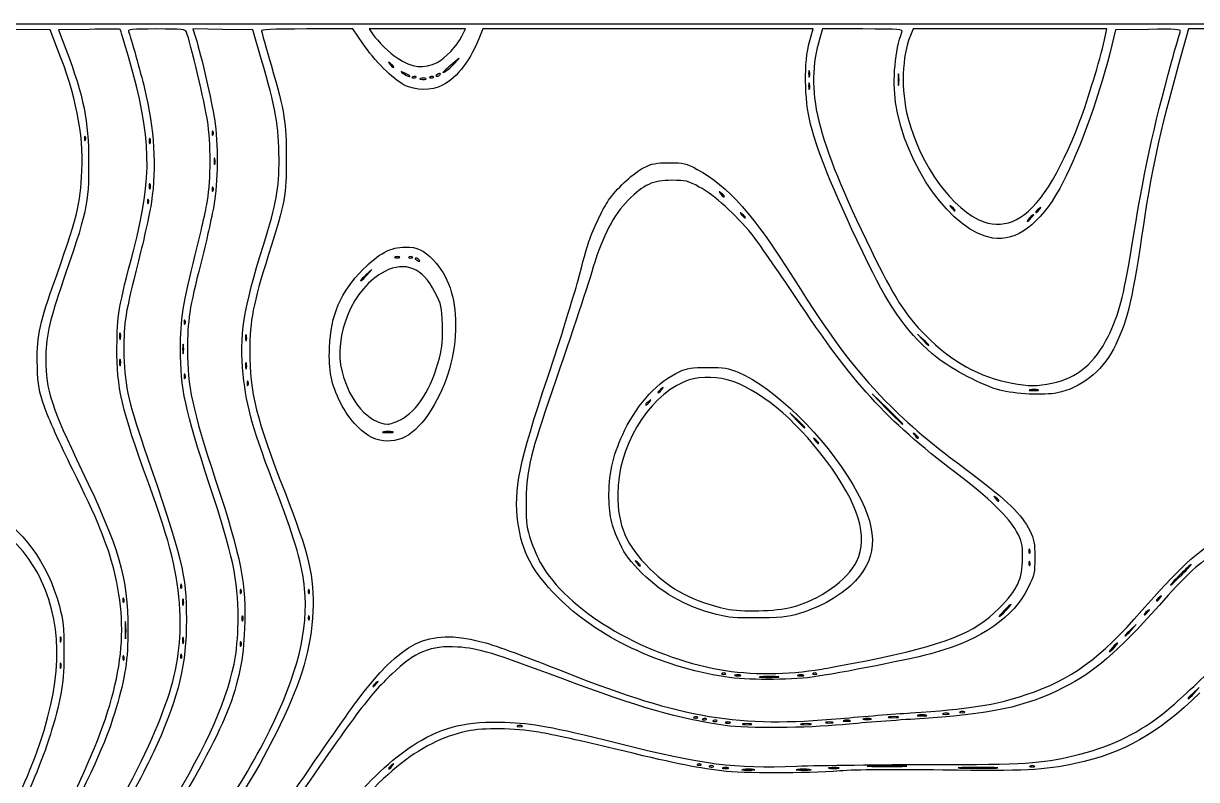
# Model space of a CAD drawing. Extents: x 32 to 2528, y 45 to 1395.
# Drawn here: x 643 to 1537, y 819 to 1395 of the extents above; entities that cross this region are included whole.
import ezdxf

# ---------------------------------------------------------------- set-up
doc = ezdxf.new("R2010")
doc.units = 0
doc.layers.add('Image', color=7, linetype='CONTINUOUS')

msp = doc.modelspace()

# ---------------------------------------------------------------- linework, layer by layer
at = {"layer": 'Image', "color": 7}
for points in [[(669.03985, 1375.333333), (663.24048, 1390), (631.66112, 1390.357368), (600.08176, 1390.714737), (607.56827, 1380.357368)], [(693.06968, 1390.364878), (669.75799, 1390), (675.27363, 1375.333333)], [(824.33469, 1368), (817.90821, 1390), (795.07528, 1390.364299), (772.24235, 1390.728597), (774.18961, 1384.364299)], [(901.68997, 1379.619253), (894.18576, 1390.666671), (858.95023, 1390.666671)], [(977.26571, 1385.200783), (980.0542, 1390.666667), (943.26964, 1390.666667), (906.48508, 1390.666667), (909.15357, 1386.919123)], [(1242.2836, 1381), (1245.0285, 1390.666667), (1119.1523, 1390.666667), (993.27616, 1390.666667), (991.80445, 1387)], [(1282.8466, 1390.666667), (1252.0745, 1390.666667), (1250.053, 1383.666667)], [(1467.0844, 1382.333333), (1468.9764, 1390.666667), (1395.0868, 1390.666667), (1321.1973, 1390.666667), (1319.1464, 1385.758156)], [(1500.6167, 1390.36332), (1475.5917, 1390), (1471.076, 1372)], [(1551.7076, 1390.666667), (1531.1299, 1390.666667), (1523.6048, 1363.666667)], [(1242.2569, 1358.307957), (1242.2573, 1358.307957)], [(1242.2569, 1348.974624), (1242.2573, 1348.974624)], [(904.75055, 1203), (908.66667, 1207.33333), (904.33333, 1203.41721)], [(1329, 1154.08388), (1324.6667, 1158), (1328.5828, 1153.66667)], [(1301.6667, 1101.36277), (1290, 1112.66667), (1301.3039, 1101)], [(1233, 1092.7294), (1227.3333, 1098), (1232.6039, 1092.33333)], [(1410.2443, 993.58333), (1410.2441, 993.58333)], [(1410.2443, 984.25), (1410.2441, 984.25)], [(720.97819, 937.63143), (720.978, 937.63143)], [(1487.4172, 932.33333), (1491.3333, 936.66667), (1487, 932.75055)], [(1217.7069, 896.97492), (1217.7069, 896.97431)], [(1535.4172, 884.33333), (1539.3333, 888.66667), (1535, 884.75055)]]:
    msp.add_lwpolyline(points, dxfattribs=at)
for points in [[(925.33333, 1361.83674)], [(958.51561, 1365.256275)], [(972, 1364.843852)], [(937.22223, 1355.152727)], [(942.30556, 1354.138899)], [(949.69204, 1352.874577)], [(955.63889, 1354.138899)], [(960.65723, 1355.984728)], [(1310.2883, 1355.666667)], [(690.24409, 1308.25)], [(739.54971, 1307)], [(787.57743, 1312.25)], [(788.92409, 1291.64129)], [(739.54971, 1272.33333)], [(787.57743, 1269.58333)], [(1177.3333, 1263.17008)], [(738.24409, 1260.25)], [(1353.3333, 1252.50341)], [(1417.5035, 1253)], [(1193.3333, 1247.17008)], [(1400.0937, 1245.38116)], [(1411.3333, 1246.66667)], [(929.66667, 1216.88304)], [(939.63889, 1216.80549)], [(944.66667, 1214.66667)], [(904.75055, 1203)], [(766.24409, 1168.25)], [(716.92409, 1158.30796)], [(812.92409, 1156.97463)], [(764.94097, 1149.66667)], [(1333.3333, 1149.75055)], [(716.92409, 1138.30796)], [(766.24409, 1126.91667)], [(812.92409, 1135.64129)], [(814.24409, 1121.58333)], [(1427.0405, 1120.62867)], [(1129.5034, 1115.66667)], [(1416.3333, 1115.60764)], [(1120.1701, 1106.33333)], [(930.50925, 1092.83795)], [(924.35167, 1083.60514)], [(1238.6667, 1087.06273)], [(1313.3333, 1089.69611)], [(911.60971, 1078.08081)], [(1249.3333, 1075.17008)], [(1325.3333, 1079.17008)], [(1386.6667, 1031.17008)], [(1113.3333, 981.83675)], [(763.57743, 966.91667)], [(1526, 974.66667)], [(808.91076, 962.91667)], [(860.91076, 962.91667)], [(1509.5035, 957)], [(719.57743, 956.25)], [(764.92409, 955.64129)], [(1228.6667, 949.88796)], [(810.21637, 943)], [(860.91076, 942.91667)], [(1176, 943.32805)], [(1392, 947.33333)], [(1500.1701, 946.33333)], [(1487.4172, 932.33333)], [(671.54971, 927)], [(764.92409, 926.30796)], [(808.91076, 922.91667)], [(719.57743, 912.25)], [(763.57743, 913.58333)], [(1474.6667, 919.33333)], [(671.54971, 907)], [(1178, 896.78103)], [(1178.3056, 899.47217)], [(1189.692, 898.20802)], [(1237.692, 898.20802)], [(1246.6667, 902.04053)], [(1247.6389, 899.47217)], [(912.17008, 891.66667)], [(1535.4172, 884.33333)], [(1331, 867.60767)], [(1348.3587, 868.87471)], [(1360.3333, 870.2164)], [(1023, 859.54971)], [(1156.9722, 866.13881)], [(1163.6389, 864.80549)], [(1171.6389, 863.47177)], [(1181.6667, 862.21603)], [(1197.6667, 860.94097)], [(1243.0183, 860.93787)], [(1259.6667, 862.25203)], [(1273, 863.58576)], [(1289.0155, 864.91608)], [(1309.685, 866.27183)], [(924.17008, 829)], [(1159.6389, 830.13883)], [(1168.9722, 828.80547)], [(1180.3587, 827.54135)], [(1199.6905, 826.28604)], [(1242.3036, 826.3065)], [(1264.3517, 827.60515)], [(1313.6667, 828.99343)], [(1383, 827.66005)], [(1413.6667, 828.88303)]]:
    msp.add_lwpolyline(points, close=True, dxfattribs=at)
for points in [[(34.010385, 1393.819487), (36.669896, 1394.840037), (2523.2188, 1394.882767), (2525.878, 1393.862308)], [(716.77167, 1390.339448), (716.557, 1390.554115), (705.89111, 1390.565557), (693.06968, 1390.364878)], [(723.29184, 1368.64124), (719.92041, 1380.360588), (716.98633, 1390.124781), (716.77167, 1390.339448)], [(744.38139, 1390.666667), (725.23267, 1390.666667), (722.48231, 1390.403668), (723.1601, 1388.637413)], [(723.1601, 1388.637413), (724.98187, 1383.889916), (732.18051, 1358.131221), (735.28094, 1345.265664)], [(767.29142, 1388.333333), (766.47583, 1390.424511), (764.09822, 1390.666667), (744.38139, 1390.666667)], [(783.24059, 1321.16222), (781.45474, 1333.25526), (770.06632, 1381.218337), (767.29142, 1388.333333)], [(858.95023, 1390.666671), (831.31208, 1390.666671), (823.85159, 1390.307309), (824.34959, 1389.000004)], [(824.34959, 1389.000004), (824.69879, 1388.083337), (828.03576, 1376.533337), (831.76508, 1363.333337)], [(909.15357, 1386.919123), (913.43956, 1380.900012), (922.13051, 1372.392652), (927.88144, 1368.586859)], [(991.80445, 1387), (983.54993, 1366.434312), (974.25888, 1353.999567), (962.55787, 1347.857631)], [(1312.7141, 1388.333333), (1313.5596, 1390.514284), (1311.609, 1390.666667), (1282.8466, 1390.666667)], [(1307.9174, 1334.6814), (1305.4325, 1351.675881), (1307.5095, 1374.9079), (1312.7141, 1388.333333)], [(1524.9735, 1388.985239), (1525.5116, 1390.387885), (1520.7735, 1390.655964), (1500.6167, 1390.36332)], [(1518.2053, 1365.288585), (1521.5603, 1377.363973), (1524.6059, 1388.027468), (1524.9735, 1388.985239)], [(774.18961, 1384.364299), (778.61848, 1369.889317), (786.70431, 1335.00953), (788.61668, 1322.13035)], [(933.33333, 1347.912941), (924.74228, 1352.41986), (910.41279, 1366.77786), (901.68997, 1379.619253)], [(958.51561, 1365.256275), (964.57664, 1368.348376), (973.5232, 1377.864845), (977.26571, 1385.200783)], [(1243.041, 1318.239), (1238.2616, 1337.28939), (1237.9196, 1365.631077), (1242.2836, 1381)], [(1250.053, 1383.666667), (1238.4405, 1343.454031), (1246.7223, 1309.25444), (1289.2078, 1221.97805)], [(1319.1464, 1385.758156), (1312.6924, 1370.311619), (1311.865, 1343.903308), (1317.1859, 1323.18226)], [(1448.3856, 1320.66667), (1454.4275, 1336.61732), (1463.4935, 1366.515995), (1467.0844, 1382.333333)], [(687.57549, 1282.66667), (688.78893, 1311.23774), (683.06104, 1339.87368), (669.03985, 1375.333333)], [(675.27363, 1375.333333), (689.16019, 1338.40749), (692.66667, 1321.0697), (692.66667, 1289.33333)], [(727.05029, 1222.66667), (741.55175, 1278.17579), (740.78845, 1307.82178), (723.29184, 1368.64124)], [(927.88144, 1368.586859), (939.40533, 1360.960711), (948.21763, 1360.002628), (958.51561, 1365.256275)], [(972, 1364.843852), (976.43543, 1369.655713), (976.33632, 1369.61684), (970, 1364.059343)], [(1471.076, 1372), (1462.0359, 1335.96533), (1445.7301, 1291.93785), (1432.9831, 1269.144)], [(837.83636, 1292), (837.84136, 1315.93524), (835.19869, 1330.80888), (824.33469, 1368)], [(831.76508, 1363.333337), (842.47539, 1325.4241), (843.33333, 1320.13376), (843.33333, 1292)], [(923, 1364.170073), (920.88525, 1365.828568), (920.83809, 1365.781408), (922.49659, 1363.666667)], [(922.49659, 1363.666667), (924.23841, 1361.445669), (925.33333, 1360.739361), (925.33333, 1361.83674)], [(925.33333, 1361.83674), (925.33333, 1362.113615), (924.28333, 1363.163615), (923, 1364.170073)], [(970, 1364.059343), (966.33333, 1360.843363), (963.03333, 1357.933109), (962.66667, 1357.592113)], [(964.66667, 1358.376624), (966.13333, 1359.149101), (969.43333, 1362.059353), (972, 1364.843852)], [(1242.2573, 1358.307957), (1241.9193, 1359.605248), (1241.6204, 1358.866667), (1241.5933, 1356.666667)], [(1487.4151, 1221.78373), (1497.0013, 1281.20669), (1504.3147, 1315.29192), (1518.2053, 1365.288585)], [(1523.6048, 1363.666667), (1508.5288, 1309.57409), (1503.0093, 1283.86315), (1495.3395, 1232)], [(933.33333, 1357.226283), (930.19031, 1358.723143), (930.14776, 1358.695392), (932.58817, 1356.740221)], [(932.58817, 1356.740221), (934.71217, 1355.038548), (939.05199, 1353.551848), (937.22223, 1355.152727)], [(937.22223, 1355.152727), (936.91667, 1355.42006), (935.16667, 1356.35316), (933.33333, 1357.226283)], [(939.75, 1354.244161), (938.68636, 1353.818527), (939.00229, 1353.502584), (940.55556, 1353.438605)], [(942.30556, 1354.138895), (941.86251, 1354.581949), (940.71249, 1354.629319), (939.75, 1354.244161)], [(940.55556, 1353.438605), (941.96111, 1353.380715), (942.74861, 1353.695843), (942.30556, 1354.138899)], [(945.69204, 1352.923983), (944.39475, 1352.585924), (945.13333, 1352.287099), (947.33333, 1352.259927)], [(949.69204, 1352.874583), (948.78933, 1353.239813), (946.98933, 1353.262045), (945.69204, 1352.923983)], [(947.33333, 1352.259927), (949.53333, 1352.232757), (950.59475, 1352.509347), (949.69204, 1352.874577)], [(953.08333, 1354.244161), (952.01969, 1353.818527), (952.33563, 1353.502584), (953.88889, 1353.438605)], [(955.63889, 1354.138895), (955.19584, 1354.581949), (954.04583, 1354.629319), (953.08333, 1354.244161)], [(953.88889, 1353.438605), (955.29444, 1353.380715), (956.08195, 1353.695843), (955.63889, 1354.138899)], [(959.40259, 1356.508743), (957.09269, 1355.622355), (956.67007, 1354.666667), (958.58797, 1354.666667)], [(958.58797, 1354.666667), (959.27803, 1354.666667), (960.2092, 1355.259795), (960.65723, 1355.984728)], [(960.65723, 1355.984728), (961.12435, 1356.740541), (960.58913, 1356.964071), (959.40259, 1356.508743)], [(962.66667, 1357.592113), (962.3, 1357.251117), (963.2, 1357.604113), (964.66667, 1358.376624)], [(1241.5933, 1356.666667), (1241.5663, 1354.466667), (1241.8427, 1353.405248), (1242.2079, 1354.307957)], [(1242.2079, 1354.307957), (1242.5731, 1355.210668), (1242.5954, 1357.010668), (1242.2569, 1358.307957)], [(1310.2883, 1355.666667), (1309.9828, 1357.683333), (1309.7329, 1356.033333), (1309.7329, 1352)], [(1309.7329, 1352), (1309.7329, 1347.966667), (1309.9828, 1346.316667), (1310.2883, 1348.333333)], [(1310.2883, 1348.333333), (1310.5938, 1350.35), (1310.5938, 1353.65), (1310.2883, 1355.666667)], [(735.28094, 1345.265664), (742.72247, 1314.38627), (744.49739, 1285.3878), (740.57096, 1258.83779)], [(962.55787, 1347.857631), (954.31377, 1343.530251), (941.64187, 1343.554232), (933.33333, 1347.912941)], [(1241.5933, 1347.333333), (1241.5663, 1345.133333), (1241.8427, 1344.071915), (1242.2079, 1344.974624)], [(1242.2573, 1348.974624), (1241.9193, 1350.271915), (1241.6204, 1349.533333), (1241.5933, 1347.333333)], [(1242.2079, 1344.974624), (1242.5731, 1345.877335), (1242.5954, 1347.677335), (1242.2569, 1348.974624)], [(1382.0235, 1231.26012), (1351.1289, 1235.89304), (1314.987, 1286.33223), (1307.9174, 1334.6814)], [(783.29469, 1260), (785.91464, 1276.36459), (785.89088, 1303.21563), (783.24059, 1321.16222)], [(788.61668, 1322.13035), (791.50228, 1302.69687), (791.2736, 1274.48112), (788.07909, 1255.79916)], [(1287.3043, 1211.3784), (1262.8294, 1261.57147), (1248.7001, 1295.68233), (1243.041, 1318.239)], [(1317.1859, 1323.18226), (1326.543, 1286.74256), (1351.8561, 1252.01825), (1375.1073, 1243.72605)], [(1400.0937, 1245.38116), (1416.4253, 1253.71288), (1432.542, 1278.83825), (1448.3856, 1320.66667)], [(689.4386, 1307.44444), (689.3807, 1306.03889), (689.69584, 1305.25139), (690.13889, 1305.69444)], [(690.24415, 1308.25), (689.81852, 1309.31364), (689.50257, 1308.9977), (689.4386, 1307.44444)], [(690.13889, 1305.69444), (690.58195, 1306.13751), (690.62931, 1307.2875), (690.24409, 1308.25)], [(739.54971, 1307), (739.17983, 1307.91667), (738.87719, 1307.16667), (738.87719, 1305.33333)], [(739.54971, 1303.66667), (739.91959, 1304.58333), (739.91959, 1306.08333), (739.54971, 1307)], [(786.77193, 1311.44444), (786.71403, 1310.03889), (787.02917, 1309.25139), (787.47223, 1309.69444)], [(787.57748, 1312.25), (787.15185, 1313.31364), (786.83591, 1312.9977), (786.77193, 1311.44444)], [(787.47223, 1309.69444), (787.91528, 1310.1375), (787.96264, 1311.2875), (787.57743, 1312.25)], [(738.87719, 1305.33333), (738.87719, 1303.5), (739.17983, 1302.75), (739.54971, 1303.66667)], [(692.66667, 1289.33333), (692.66667, 1256.06177), (692.13933, 1253.70283), (670.86836, 1191.82087)], [(788.25993, 1290), (788.23273, 1287.8), (788.50935, 1286.73859), (788.87459, 1287.64129)], [(788.92399, 1291.64129), (788.58593, 1292.93859), (788.28711, 1292.2), (788.25993, 1290)], [(788.87459, 1287.64129), (789.23981, 1288.544), (789.26204, 1290.344), (788.92409, 1291.64129)], [(825.95709, 1226), (836.0466, 1258.28212), (837.83169, 1268.19995), (837.83636, 1292)], [(843.33333, 1292), (843.33333, 1263.23051), (842.71131, 1259.85227), (829.83064, 1218.66667)], [(1115.6947, 1284.79615), (1122.4428, 1288.21541), (1124.7324, 1288.66667), (1135.3333, 1288.66667)], [(1135.3333, 1288.66667), (1146.6637, 1288.66667), (1147.8542, 1288.38677), (1156.6667, 1283.65101)], [(664.93243, 1193.33333), (684.36231, 1248.34557), (686.4712, 1256.6658), (687.57549, 1282.66667)], [(1089.8663, 1261.33333), (1097.0107, 1270.80703), (1108.2673, 1281.03271), (1115.6947, 1284.79615)], [(1156.6667, 1283.65101), (1180.0567, 1271.08141), (1199.8479, 1248.69644), (1229.9857, 1200.72317)], [(739.54971, 1272.33333), (739.17983, 1273.25), (738.87719, 1272.5), (738.87719, 1270.66667)], [(738.87719, 1270.66667), (738.87719, 1268.83333), (739.17983, 1268.08333), (739.54971, 1269)], [(739.54971, 1269), (739.91959, 1269.91667), (739.91959, 1271.41667), (739.54971, 1272.33333)], [(787.57748, 1269.58333), (787.15185, 1270.64697), (786.83591, 1270.33104), (786.77193, 1268.77777)], [(1137.3333, 1275.32696), (1122.8465, 1275.33496), (1115.9613, 1272.18791), (1103.9608, 1260.07233)], [(1158.2322, 1270.21496), (1149.3043, 1274.98025), (1147.9112, 1275.32101), (1137.3333, 1275.32696)], [(1198.2458, 1234.16329), (1186.0415, 1249.27904), (1169.451, 1264.22687), (1158.2322, 1270.21496)], [(738.24415, 1260.25), (737.81852, 1261.31364), (737.50257, 1260.99771), (737.4386, 1259.44444)], [(786.77193, 1268.77777), (786.71403, 1267.37223), (787.02917, 1266.58472), (787.47223, 1267.02777)], [(787.47223, 1267.02777), (787.91528, 1267.47084), (787.96264, 1268.62084), (787.57743, 1269.58333)], [(1074.0198, 1228.66667), (1077.2918, 1238.39768), (1085.8059, 1255.94901), (1089.8663, 1261.33333)], [(1175, 1265.50341), (1172.8853, 1267.16191), (1172.8381, 1267.11475), (1174.4966, 1265)], [(1174.4966, 1265), (1176.2384, 1262.779), (1177.3333, 1262.07269), (1177.3333, 1263.17008)], [(1177.3333, 1263.17008), (1177.3333, 1263.44695), (1176.2833, 1264.49695), (1175, 1265.50341)], [(1432.9831, 1269.144), (1417.6367, 1241.70192), (1399.9705, 1228.56879), (1382.0235, 1231.26012)], [(740.57096, 1258.83779), (739.41831, 1251.04367), (734.9718, 1230.86667), (730.68984, 1214)], [(737.4386, 1259.44444), (737.3807, 1258.03889), (737.69584, 1257.25139), (738.13889, 1257.69444)], [(738.13889, 1257.69444), (738.58195, 1258.13751), (738.62931, 1259.28751), (738.24409, 1260.25)], [(774.01535, 1218.59917), (778.00363, 1234.40296), (782.17933, 1253.03333), (783.29469, 1260)], [(788.07909, 1255.79916), (786.65593, 1247.47629), (782.19981, 1227.76667), (778.17661, 1212)], [(1103.9608, 1260.07233), (1092.8541, 1248.85911), (1084.8241, 1233.51916), (1077.4006, 1209.33333)], [(1351, 1254.83675), (1348.8852, 1256.49524), (1348.8381, 1256.44808), (1350.4965, 1254.33333)], [(1350.4965, 1254.33333), (1352.2384, 1252.11233), (1353.3333, 1251.40603), (1353.3333, 1252.50341)], [(1353.3333, 1252.50341), (1353.3333, 1252.78028), (1352.2833, 1253.83028), (1351, 1254.83675)], [(1417, 1253.50341), (1415.7167, 1252.49695), (1414.6667, 1251.44695), (1414.6667, 1251.17008)], [(1414.6667, 1251.17008), (1414.6667, 1250.07269), (1415.7616, 1250.779), (1417.5035, 1253)], [(1417.5035, 1253), (1419.1619, 1255.11475), (1419.1148, 1255.16191), (1417, 1253.50341)], [(1191, 1249.50341), (1188.8853, 1251.16191), (1188.8381, 1251.11475), (1190.4966, 1249)], [(1190.4966, 1249), (1192.2384, 1246.779), (1193.3333, 1246.07269), (1193.3333, 1247.17008)], [(1193.3333, 1247.17008), (1193.3333, 1247.44695), (1192.2833, 1248.49695), (1191, 1249.50341)], [(1375.1073, 1243.72605), (1383.4619, 1240.74653), (1392.1353, 1241.32108), (1400.0937, 1245.38116)], [(1410, 1246.66667), (1408.6727, 1245.2), (1407.8867, 1244), (1408.2533, 1244)], [(1408.2533, 1244), (1408.62, 1244), (1410.006, 1245.2), (1411.3333, 1246.66667)], [(1413.08, 1249.33333), (1412.7133, 1249.33333), (1411.3273, 1248.13333), (1410, 1246.66667)], [(1411.3333, 1246.66667), (1412.6607, 1248.13333), (1413.4467, 1249.33333), (1413.08, 1249.33333)], [(1231.2676, 1186.76165), (1217.8304, 1206.98056), (1202.9706, 1228.31131), (1198.2458, 1234.16329)], [(810.56445, 1127.33333), (807.45996, 1156.55448), (810.65655, 1177.04489), (825.95709, 1226)], [(1065.8343, 1199.33333), (1069.1035, 1211.8), (1072.7869, 1225), (1074.0198, 1228.66667)], [(1495.3395, 1232), (1487.8933, 1181.64948), (1483.8667, 1165.61895), (1473.9028, 1146.65767)], [(714.28471, 1148), (714.40911, 1172.29927), (715.38819, 1178.02609), (727.05029, 1222.66667)], [(762.67739, 1146.66667), (762.67739, 1168.80543), (764.72055, 1181.76803), (774.01535, 1218.59917)], [(829.83064, 1218.66667), (817.82601, 1180.28221), (815.62157, 1168.96596), (815.54505, 1145.33333)], [(902, 1207.4786), (913.93268, 1219.59701), (923.07207, 1224.44555), (934, 1224.45489)], [(926.33333, 1216.88304), (925.41667, 1216.51316), (926.16667, 1216.21052), (928, 1216.21052)], [(929.66667, 1216.88304), (928.75, 1217.25292), (927.25, 1217.25292), (926.33333, 1216.88304)], [(928, 1216.21052), (929.83333, 1216.21052), (930.58333, 1216.51316), (929.66667, 1216.88304)], [(934, 1224.45489), (943.47364, 1224.46289), (947.90343, 1222.40255), (955.53065, 1214.44028)], [(937.08333, 1216.91074), (936.01969, 1216.48512), (936.33563, 1216.16917), (937.88889, 1216.1052)], [(939.63889, 1216.80554), (939.19584, 1217.2486), (938.04583, 1217.29596), (937.08333, 1216.91074)], [(937.88889, 1216.1052), (939.29444, 1216.0473), (940.08195, 1216.36244), (939.63889, 1216.80549)], [(1289.2078, 1221.97805), (1306.3759, 1186.71029), (1315.52, 1172.40843), (1330.6186, 1157.20969)], [(1469.8948, 1156.27565), (1478.0759, 1172.98109), (1481.7709, 1186.79709), (1487.4151, 1221.78373)], [(730.68984, 1214), (720.60659, 1174.28197), (719.4183, 1166.96404), (719.53964, 1145.33333)], [(778.17661, 1212), (769.57837, 1178.30403), (767.99815, 1168.08695), (768.00536, 1146.23685)], [(876.29265, 1147.96561), (877.25881, 1172.71116), (884.6782, 1189.8872), (902, 1207.4786)], [(956.6502, 1190.19595), (947.36563, 1208.48045), (934.21908, 1213.881), (918.44809, 1205.88924)], [(942.25464, 1215.97959), (941.30049, 1215.96759), (941.46495, 1215.44328), (942.66667, 1214.66667)], [(944.66667, 1214.66667), (944.21344, 1215.4), (943.12803, 1215.99081), (942.25464, 1215.97959)], [(942.66667, 1214.66667), (945.22816, 1213.01129), (945.68973, 1213.01129), (944.66667, 1214.66667)], [(955.53065, 1214.44028), (966.73801, 1202.7406), (972.40961, 1186.29703), (972.46828, 1165.33333)], [(1077.4006, 1209.33333), (1071.4569, 1189.96897), (1059.8161, 1154.98583), (1043.0021, 1105.95815)], [(1339.3333, 1140.31619), (1318.6848, 1156.77844), (1304.4437, 1176.22919), (1287.3043, 1211.3784)], [(918.44809, 1205.88924), (894.31175, 1193.65843), (878.78713, 1157.18192), (885.86547, 1129.33333)], [(904.33333, 1203.41721), (901.95, 1201.26335), (900, 1199.31335), (900, 1199.08388)], [(900, 1199.08388), (900, 1198.0538), (901.10017, 1198.96068), (904.75055, 1203)], [(1042.6978, 1125.33333), (1052.1537, 1153.56667), (1062.5651, 1186.86667), (1065.8343, 1199.33333)], [(1229.9857, 1200.72317), (1259.3914, 1153.91532), (1275.6102, 1132.34003), (1300.5455, 1106.85984)], [(653.61763, 1133.36953), (652.89253, 1154.21169), (654.93153, 1165.0176), (664.93243, 1193.33333)], [(670.86836, 1191.82087), (662.875, 1168.56643), (660, 1154.48967), (660, 1138.60655)], [(962.45809, 1165.37915), (961.99128, 1179.01725), (961.70468, 1180.24193), (956.6502, 1190.19595)], [(1353.7799, 1052.38449), (1299.8265, 1093.47929), (1275.6074, 1120.04395), (1231.2676, 1186.76165)], [(765.4386, 1167.44444), (765.3807, 1166.03889), (765.69584, 1165.25139), (766.13889, 1165.69444)], [(766.24415, 1168.25), (765.81852, 1169.31364), (765.50257, 1168.99771), (765.4386, 1167.44444)], [(766.13889, 1165.69444), (766.58195, 1166.13751), (766.62931, 1167.28751), (766.24409, 1168.25)], [(972.46828, 1165.33333), (972.53188, 1142.59481), (966.10924, 1120.15691), (953.90813, 1100.49257)], [(960.12569, 1139.84987), (962.37004, 1148.7394), (962.84841, 1153.97543), (962.45809, 1165.37915)], [(716.25993, 1156.66667), (716.23273, 1154.46667), (716.50935, 1153.40525), (716.87459, 1154.30796)], [(716.92399, 1158.30796), (716.58593, 1159.60525), (716.28711, 1158.86667), (716.25993, 1156.66667)], [(716.87459, 1154.30796), (717.23981, 1155.21067), (717.26204, 1157.01067), (716.92409, 1158.30796)], [(812.25993, 1155.33333), (812.23273, 1153.13333), (812.50935, 1152.07192), (812.87459, 1152.97463)], [(812.92399, 1156.97463), (812.58593, 1158.27192), (812.28711, 1157.53333), (812.25993, 1155.33333)], [(812.87459, 1152.97463), (813.23981, 1153.87733), (813.26204, 1155.67733), (812.92409, 1156.97463)], [(1328.5828, 1153.66667), (1332.2332, 1149.62739), (1333.3333, 1148.72047), (1333.3333, 1149.75055)], [(1333.3333, 1149.75055), (1333.3333, 1149.98001), (1331.3833, 1151.93001), (1329, 1154.08388)], [(1330.6186, 1157.20969), (1350.6856, 1137.00948), (1371.6872, 1125.39113), (1396.6667, 1120.67097)], [(1427.0405, 1120.62865), (1446.3096, 1124.71179), (1460.024, 1136.11965), (1469.8948, 1156.27565)], [(738.27771, 1044.66667), (717.50533, 1101.95917), (714.1236, 1116.52365), (714.28471, 1148)], [(719.53964, 1145.33333), (719.67138, 1121.84728), (722.72906, 1107.15991), (734.8064, 1072)], [(784.69219, 1044), (766.05864, 1100.78792), (762.67739, 1116.55645), (762.67739, 1146.66667)], [(764.94097, 1149.66667), (764.62317, 1151.31667), (764.36315, 1149.96667), (764.36315, 1146.66667)], [(764.36315, 1146.66667), (764.36315, 1143.36667), (764.62317, 1142.01667), (764.94097, 1143.66667)], [(764.94097, 1143.66667), (765.25879, 1145.31667), (765.25879, 1148.01667), (764.94097, 1149.66667)], [(768.00536, 1146.23685), (768.01436, 1117.92259), (771.53977, 1101.61537), (789.50019, 1046.79997)], [(815.54505, 1145.33333), (815.44265, 1113.69269), (820.57704, 1093.03691), (842.39069, 1037.33333)], [(884.82427, 1105.52267), (877.46757, 1120.56811), (875.58803, 1129.91844), (876.29265, 1147.96561)], [(1473.9028, 1146.65767), (1464.7588, 1129.25661), (1449.0175, 1117.01101), (1430.9593, 1113.25095)], [(660, 1138.60655), (660, 1115.65245), (664.27684, 1102.51892), (687.3344, 1054.66667)], [(716.25993, 1136.66667), (716.23273, 1134.46667), (716.50935, 1133.40525), (716.87459, 1134.30796)], [(716.92399, 1138.30796), (716.58593, 1139.60525), (716.28711, 1138.86667), (716.25993, 1136.66667)], [(716.87459, 1134.30796), (717.23981, 1135.21067), (717.26204, 1137.01067), (716.92409, 1138.30796)], [(812.92399, 1135.64129), (812.58593, 1136.93859), (812.28711, 1136.2), (812.25993, 1134)], [(930.50925, 1092.83795), (942.97547, 1099.05012), (954.40581, 1117.19419), (960.12569, 1139.84987)], [(1387.3333, 1115.33176), (1374.5161, 1118.76336), (1351.04, 1130.98289), (1339.3333, 1140.31619)], [(658.96203, 1102.66667), (654.74779, 1115.05284), (654.13173, 1118.59205), (653.61763, 1133.36953)], [(766.24415, 1126.91667), (765.81852, 1127.98031), (765.50257, 1127.66437), (765.4386, 1126.11111)], [(766.13889, 1124.36111), (766.58195, 1124.80417), (766.62931, 1125.95417), (766.24409, 1126.91667)], [(836.79908, 1035.80525), (817.30508, 1087.17289), (813.37409, 1100.8874), (810.56445, 1127.33333)], [(812.25993, 1134), (812.23273, 1131.8), (812.50935, 1130.73859), (812.87459, 1131.64129)], [(812.87459, 1131.64129), (813.23981, 1132.544), (813.26204, 1134.344), (812.92409, 1135.64129)], [(885.86547, 1129.33333), (891.59305, 1106.79901), (906.11705, 1090.19627), (920.73821, 1089.46945)], [(1101.3235, 1084.69567), (1111.908, 1106.11712), (1126.719, 1121.93317), (1143.3941, 1129.62107)], [(1143.3941, 1129.62107), (1149.0157, 1132.21288), (1152.1853, 1132.66407), (1164.6667, 1132.64923)], [(1164.6667, 1132.64923), (1177.6068, 1132.63393), (1180.3277, 1132.20776), (1187.7807, 1129.02964)], [(1187.7807, 1129.02964), (1215.7426, 1117.10603), (1253.6982, 1079.99931), (1275.2911, 1043.47661)], [(765.4386, 1126.11111), (765.3807, 1124.70556), (765.69584, 1123.91805), (766.13889, 1124.36111)], [(813.4386, 1120.77777), (813.3807, 1119.37223), (813.69584, 1118.58472), (814.13889, 1119.02777)], [(814.24415, 1121.58333), (813.81852, 1122.64697), (813.50257, 1122.33104), (813.4386, 1120.77777)], [(814.13889, 1119.02777), (814.58195, 1119.47084), (814.62931, 1120.62084), (814.24409, 1121.58333)], [(1019.9795, 1014.81619), (1016.5966, 1039.52331), (1020.7889, 1059.9174), (1042.6978, 1125.33333)], [(1146.1196, 1121.53003), (1118.3664, 1109.22628), (1095.9729, 1071.08151), (1096.0158, 1036.18417)], [(1179.4392, 1123.37449), (1169.2647, 1126.31351), (1155.1467, 1125.53199), (1146.1196, 1121.53003)], [(1254.7192, 1062), (1230.719, 1094.10155), (1203.2502, 1116.49635), (1179.4392, 1123.37449)], [(1396.6667, 1120.67097), (1409.0451, 1118.33193), (1416.1551, 1118.32203), (1427.0405, 1120.62867)], [(1129, 1116.17008), (1127.7167, 1115.16361), (1126.6667, 1114.11361), (1126.6667, 1113.83675)], [(1126.6667, 1113.83675), (1126.6667, 1112.73936), (1127.7616, 1113.44567), (1129.5034, 1115.66667)], [(1129.5034, 1115.66667), (1131.1619, 1117.78141), (1131.1147, 1117.82857), (1129, 1116.17008)], [(1430.9593, 1113.25095), (1421.4639, 1111.27381), (1398.3771, 1112.37497), (1387.3333, 1115.33176)], [(1410.3333, 1115.60764), (1408.6833, 1115.28984), (1410.0333, 1115.02981), (1413.3333, 1115.02981)], [(1416.3333, 1115.60764), (1414.6833, 1115.92545), (1411.9833, 1115.92545), (1410.3333, 1115.60764)], [(1413.3333, 1115.02981), (1416.6333, 1115.02981), (1417.9833, 1115.28984), (1416.3333, 1115.60764)], [(680.41052, 1055.05193), (671.23367, 1073.54004), (661.58184, 1094.96667), (658.96203, 1102.66667)], [(911.60971, 1078.08081), (902.61897, 1080.94125), (891.04655, 1092.79727), (884.82427, 1105.52267)], [(953.90813, 1100.49257), (941.47649, 1080.45672), (927.46931, 1073.03504), (911.60971, 1078.08081)], [(1043.0021, 1105.95815), (1029.2066, 1065.73252), (1026.0511, 1051.28727), (1026.1178, 1028.66667)], [(1119.6667, 1106.83675), (1118.3833, 1105.83028), (1117.3333, 1104.78028), (1117.3333, 1104.50341)], [(1117.3333, 1104.50341), (1117.3333, 1103.40603), (1118.4283, 1104.11233), (1120.1701, 1106.33333)], [(1120.1701, 1106.33333), (1121.8286, 1108.44808), (1121.7814, 1108.49524), (1119.6667, 1106.83675)], [(1300.5455, 1106.85984), (1318.8585, 1088.14664), (1333.3014, 1075.97121), (1366.6667, 1051.11939)], [(1301.3039, 1101), (1311.8026, 1090.16435), (1313.3333, 1088.72596), (1313.3333, 1089.69611)], [(1313.3333, 1089.69611), (1313.3333, 1089.89563), (1308.0833, 1095.14563), (1301.6667, 1101.36277)], [(920.73821, 1089.46945), (922.24423, 1089.39455), (926.6412, 1090.91041), (930.50925, 1092.83795)], [(1232.6039, 1092.33333), (1237.5055, 1087.06339), (1238.6667, 1086.05396), (1238.6667, 1087.06273)], [(1238.6667, 1087.06273), (1238.6667, 1087.28057), (1236.1167, 1089.83057), (1233, 1092.7294)], [(917.685, 1083.62334), (915.65825, 1083.31688), (917, 1083.05793), (920.66667, 1083.04792)], [(924.35167, 1083.60524), (922.71175, 1083.92172), (919.71175, 1083.92992), (917.685, 1083.62334)], [(920.66667, 1083.04792), (924.33333, 1083.03892), (925.99159, 1083.28866), (924.35167, 1083.60514)], [(1089.3427, 1036.39896), (1089.3547, 1052.87596), (1093.1403, 1068.13424), (1101.3235, 1084.69567)], [(1323, 1081.50341), (1320.8853, 1083.16191), (1320.8381, 1083.11475), (1322.4966, 1081)], [(1247, 1077.50341), (1244.8853, 1079.16191), (1244.8381, 1079.11475), (1246.4966, 1077)], [(1246.4966, 1077), (1248.2384, 1074.779), (1249.3333, 1074.07269), (1249.3333, 1075.17008)], [(1249.3333, 1075.17008), (1249.3333, 1075.44695), (1248.2833, 1076.49695), (1247, 1077.50341)], [(1322.4966, 1081), (1324.2384, 1078.779), (1325.3333, 1078.07269), (1325.3333, 1079.17008)], [(1325.3333, 1079.17008), (1325.3333, 1079.44695), (1324.2833, 1080.49695), (1323, 1081.50341)], [(734.8064, 1072), (764.889, 984.42261), (767.06178, 975.60592), (767.17192, 940.66667)], [(1278.2455, 985.04904), (1287.3787, 1003.71669), (1279.8271, 1028.41672), (1254.7192, 1062)], [(712.04391, 977.91051), (706.64049, 999.11016), (699.334, 1016.92783), (680.41052, 1055.05193)], [(687.3344, 1054.66667), (715.89824, 995.38703), (722.6612, 972.14257), (722.66484, 933.23496)], [(789.50019, 1046.79997), (809.12511, 986.90452), (812.95917, 967.22389), (811.57525, 933.48656)], [(1400.1596, 1007.64401), (1394.4044, 1018.25632), (1378.7105, 1033.39547), (1353.7799, 1052.38449)], [(1366.6667, 1051.11939), (1392.4671, 1031.90219), (1404.4164, 1020.18431), (1410.1777, 1008.45084)], [(762.17744, 948), (760.83688, 975.29525), (755.27887, 997.77559), (738.27771, 1044.66667)], [(806.66131, 941.84132), (806.65231, 971.00765), (802.86691, 988.61041), (784.69219, 1044)], [(1275.2911, 1043.47661), (1294.5982, 1010.81993), (1295.1371, 988.94959), (1277.1045, 969.88275)], [(857.27167, 963.97807), (855.28969, 983.29193), (850.95072, 998.515), (836.79908, 1035.80525)], [(842.39069, 1037.33333), (860.59685, 990.84188), (864.81149, 972.82469), (863.59969, 946.66667)], [(1026.1178, 1028.66667), (1026.1628, 1013.28552), (1026.5834, 1010.13199), (1029.8492, 1000.66667)], [(1097.6352, 998.66667), (1091.0745, 1012.44883), (1089.3305, 1020.38448), (1089.3427, 1036.39896)], [(1096.0158, 1036.18417), (1096.0458, 1012.02845), (1102.3987, 997.28128), (1120.5286, 979.28413)], [(1384.3333, 1033.50341), (1382.2185, 1035.16191), (1382.1715, 1035.11475), (1383.8299, 1033)], [(1383.8299, 1033), (1385.5717, 1030.779), (1386.6667, 1030.07269), (1386.6667, 1031.17008)], [(1386.6667, 1031.17008), (1386.6667, 1031.44695), (1385.6167, 1032.49695), (1384.3333, 1033.50341)], [(1495.7019, 947.33333), (1547.7021, 1006.99525), (1560.7448, 1013.76523), (1657.3431, 1031.23541)], [(617.47604, 1022.48959), (641.64316, 1010.94833), (661.47528, 984.02071), (670.36216, 950.68197)], [(1050, 957.90491), (1030.7521, 977.34287), (1023.1326, 991.78737), (1019.9795, 1014.81619)], [(659.80676, 962.94475), (652.69435, 981.41431), (639.07832, 999.41997), (624.79209, 1009.24771)], [(1404.6667, 987.33333), (1404.6667, 998.43872), (1404.3307, 999.95291), (1400.1596, 1007.64401)], [(1410.1777, 1008.45084), (1413.5751, 1001.53195), (1414, 999.25096), (1414, 987.93085)], [(1029.8492, 1000.66667), (1031.8734, 994.8), (1035.2582, 986.97439), (1037.3711, 983.27641)], [(1114.5151, 975.92089), (1105.0996, 985.27705), (1102.0582, 989.37536), (1097.6352, 998.66667)], [(1409.4385, 992.77777), (1409.3815, 991.37223), (1409.6959, 990.58472), (1410.1389, 991.02777)], [(1410.2441, 993.58333), (1409.8185, 994.64697), (1409.5025, 994.33104), (1409.4385, 992.77777)], [(1410.1389, 991.02777), (1410.582, 991.47083), (1410.6293, 992.62084), (1410.2443, 993.58333)], [(1111, 984.17008), (1108.8853, 985.82857), (1108.8381, 985.78141), (1110.4966, 983.66667)], [(1113.3333, 981.83675), (1113.3333, 982.11361), (1112.2833, 983.16361), (1111, 984.17008)], [(1228.6667, 949.88796), (1250.1561, 955.63245), (1271.1312, 970.50789), (1278.2455, 985.04904)], [(1386.7731, 949.21999), (1400.8929, 963.3496), (1404.6667, 971.38757), (1404.6667, 987.33333)], [(1414, 987.93085), (1414, 975.85735), (1413.7348, 974.65849), (1408.9009, 964.87775)], [(1410.2441, 984.25), (1409.8185, 985.31364), (1409.5025, 984.99771), (1409.4385, 983.44444)], [(1410.1389, 981.69444), (1410.582, 982.13749), (1410.6293, 983.28751), (1410.2443, 984.25)], [(1550.8041, 991.07471), (1536.6955, 981.27232), (1528.6715, 973.69363), (1508.7271, 951.33333)], [(686.65417, 818.76083), (717.57383, 885.34136), (724.52787, 928.93115), (712.04391, 977.91051)], [(1037.3711, 983.27641), (1057.529, 947.99615), (1112.1347, 914.84308), (1169.0967, 903.30111)], [(1110.4966, 983.66667), (1112.2384, 981.44567), (1113.3333, 980.73936), (1113.3333, 981.83675)], [(1176, 943.32805), (1150.4946, 949.02701), (1131.3861, 959.15633), (1114.5151, 975.92089)], [(1120.5286, 979.28413), (1136.7213, 963.21004), (1153.517, 954.38061), (1178.8173, 948.64217)], [(1409.4385, 983.44444), (1409.3815, 982.03889), (1409.6959, 981.25139), (1410.1389, 981.69444)], [(1533.2499, 982.66667), (1532.8832, 982.66667), (1529.0208, 979.06667), (1524.6667, 974.66667)], [(1526, 974.66667), (1530.3541, 979.06667), (1533.6165, 982.66667), (1533.2499, 982.66667)], [(762.77193, 966.11111), (762.71403, 964.70556), (763.02917, 963.91805), (763.47223, 964.36111)], [(763.57748, 966.91667), (763.15185, 967.98031), (762.83591, 967.66437), (762.77193, 966.11111)], [(763.47223, 964.36111), (763.91528, 964.80416), (763.96264, 965.95417), (763.57743, 966.91667)], [(1277.1045, 969.88275), (1267.8787, 960.12785), (1254.1488, 951.78181), (1238.6667, 946.51755)], [(1524.6667, 974.66667), (1520.3125, 970.26667), (1517.0501, 966.66667), (1517.4168, 966.66667)], [(1517.4168, 966.66667), (1517.7835, 966.66667), (1521.6459, 970.26667), (1526, 974.66667)], [(647.70195, 825.33333), (670.84255, 882.43567), (674.55545, 924.6452), (659.80676, 962.94475)], [(719.57748, 956.25), (719.15185, 957.31364), (718.83591, 956.99771), (718.77193, 955.44444)], [(764.92399, 955.64129), (764.58593, 956.93859), (764.28711, 956.2), (764.25993, 954)], [(808.10527, 962.11111), (808.04737, 960.70556), (808.36251, 959.91805), (808.80556, 960.36111)], [(808.91081, 962.91667), (808.48519, 963.98031), (808.16924, 963.66437), (808.10527, 962.11111)], [(808.80556, 960.36111), (809.24861, 960.80416), (809.29597, 961.95417), (808.91076, 962.91667)], [(830.49305, 855.67695), (851.89379, 898.4518), (860.44639, 933.0412), (857.27167, 963.97807)], [(860.10527, 962.11111), (860.04737, 960.70556), (860.36251, 959.91805), (860.80556, 960.36111)], [(860.91081, 962.91667), (860.48519, 963.98031), (860.16924, 963.66437), (860.10527, 962.11111)], [(860.80556, 960.36111), (861.24861, 960.80416), (861.29597, 961.95417), (860.91076, 962.91667)], [(1178, 896.78103), (1127.9252, 904.52623), (1080.3696, 927.23548), (1050, 957.90491)], [(1408.9009, 964.87775), (1397.6991, 942.21229), (1374.3185, 925.87232), (1338, 915.32723)], [(1509, 957.50341), (1507.7167, 956.49695), (1506.6667, 955.44695), (1506.6667, 955.17008)], [(1506.6667, 955.17008), (1506.6667, 954.07269), (1507.7616, 954.779), (1509.5035, 957)], [(1509.5035, 957), (1511.1619, 959.11475), (1511.1148, 959.16191), (1509, 957.50341)], [(670.36216, 950.68197), (673.28612, 939.71287), (673.75337, 935.11865), (673.82167, 916.66667)], [(707.38473, 784), (752.97972, 867.38727), (764.4504, 901.72016), (762.17744, 948)], [(718.77193, 955.44444), (718.71403, 954.03889), (719.02917, 953.25139), (719.47223, 953.69444)], [(719.47223, 953.69444), (719.91528, 954.13749), (719.96264, 955.28751), (719.57743, 956.25)], [(764.25993, 954), (764.23273, 951.8), (764.50935, 950.73859), (764.87459, 951.64129)], [(764.87459, 951.64129), (765.23981, 952.544), (765.26204, 954.344), (764.92409, 955.64129)], [(1178.8173, 948.64217), (1189.6453, 946.18623), (1217.4151, 946.88024), (1228.6667, 949.88796)], [(1285.3333, 909.18493), (1346.3779, 921.51808), (1367.3691, 929.80264), (1386.7731, 949.21999)], [(1395.8564, 952), (1395.4897, 952), (1393.1544, 949.9), (1390.6667, 947.33333)], [(1392, 947.33333), (1394.4877, 949.9), (1396.2231, 952), (1395.8564, 952)], [(1508.7271, 951.33333), (1476.1132, 914.76872), (1459.7315, 900.66331), (1436, 888.71199)], [(1500.1701, 946.33333), (1501.8285, 948.44808), (1501.7815, 948.49524), (1499.6667, 946.83675)], [(720.978, 937.63143), (720.69633, 940.76748), (720.46192, 938.53333), (720.45708, 932.66667)], [(767.17192, 940.66667), (767.27846, 906.88016), (761.51144, 882.23611), (744.90003, 845.49257)], [(804.66508, 912.50799), (805.76596, 919.02071), (806.66425, 932.22071), (806.66131, 941.84132)], [(810.21637, 943), (809.84649, 943.91667), (809.54385, 943.16667), (809.54385, 941.33333)], [(809.54385, 941.33333), (809.54385, 939.5), (809.84649, 938.75), (810.21637, 939.66667)], [(810.21637, 939.66667), (810.58625, 940.58333), (810.58625, 942.08333), (810.21637, 943)], [(863.59969, 946.66667), (862.30476, 918.71385), (855.45699, 895.03365), (838.60188, 860.22208)], [(860.10527, 942.11111), (860.04737, 940.70556), (860.36251, 939.91805), (860.80556, 940.36111)], [(860.91081, 942.91667), (860.48519, 943.98031), (860.16924, 943.66437), (860.10527, 942.11111)], [(860.80556, 940.36111), (861.24861, 940.80416), (861.29597, 941.95417), (860.91076, 942.91667)], [(1205.3333, 941.80108), (1190.7894, 941.51288), (1182.0991, 941.96527), (1176, 943.32805)], [(1238.6667, 946.51755), (1226.8887, 942.51276), (1224.55, 942.18185), (1205.3333, 941.80108)], [(1390.6667, 947.33333), (1388.1789, 944.76667), (1386.4436, 942.66667), (1386.8103, 942.66667)], [(1386.8103, 942.66667), (1387.1769, 942.66667), (1389.5123, 944.76667), (1392, 947.33333)], [(1407.5351, 883.32773), (1441.7177, 894.71813), (1463.8424, 910.77981), (1495.7019, 947.33333)], [(1499.6667, 946.83675), (1498.3833, 945.83028), (1497.3333, 944.78028), (1497.3333, 944.50341)], [(1497.3333, 944.50341), (1497.3333, 943.40603), (1498.4283, 944.11233), (1500.1701, 946.33333)], [(722.66484, 933.23496), (722.66784, 910.60892), (720.39463, 895.33371), (713.75389, 873.33333)], [(720.45708, 932.66667), (720.45208, 926.8), (720.68269, 924.23415), (720.96919, 926.96476)], [(720.96919, 926.96476), (721.25569, 929.69537), (721.25965, 934.49537), (720.97819, 937.63143)], [(811.57525, 933.48656), (809.72776, 888.44845), (798.80447, 861.34045), (749.45849, 779.33333)], [(896.47285, 877.33333), (931.32117, 924.12589), (951.2666, 933.94279), (991.04315, 923.87968)], [(1487, 932.75055), (1482.9607, 929.10017), (1482.0537, 928), (1483.0839, 928)], [(1483.0839, 928), (1483.3133, 928), (1485.2633, 929.95), (1487.4172, 932.33333)], [(671.54971, 927), (671.17983, 927.91667), (670.87719, 927.16667), (670.87719, 925.33333)], [(670.87719, 925.33333), (670.87719, 923.5), (671.17983, 922.75), (671.54971, 923.66667)], [(671.54971, 923.66667), (671.91959, 924.58333), (671.91959, 926.08333), (671.54971, 927)], [(764.25993, 924.66667), (764.23273, 922.46667), (764.50935, 921.40525), (764.87459, 922.30796)], [(764.92399, 926.30796), (764.58593, 927.60525), (764.28711, 926.86667), (764.25993, 924.66667)], [(764.87459, 922.30796), (765.23981, 923.21067), (765.26204, 925.01067), (764.92409, 926.30796)], [(808.10527, 922.11111), (808.04737, 920.70556), (808.36251, 919.91805), (808.80556, 920.36111)], [(808.91081, 922.91667), (808.48519, 923.98031), (808.16924, 923.66437), (808.10527, 922.11111)], [(808.80556, 920.36111), (809.24861, 920.80416), (809.29597, 921.95417), (808.91076, 922.91667)], [(991.04315, 923.87968), (1002.2191, 921.05228), (1018.17, 915.26717), (1058, 899.59573)], [(1477.1315, 922.66667), (1476.7648, 922.66667), (1475.0556, 921.16667), (1473.3333, 919.33333)], [(1474.6667, 919.33333), (1476.3889, 921.16667), (1477.4981, 922.66667), (1477.1315, 922.66667)], [(673.82167, 916.66667), (673.91037, 892.69549), (672.20089, 881.61587), (664.48679, 856.16469)], [(719.57748, 912.25), (719.15185, 913.31364), (718.83591, 912.99771), (718.77193, 911.44444)], [(719.47223, 909.69444), (719.91528, 910.13749), (719.96264, 911.28751), (719.57743, 912.25)], [(753.88147, 796.66667), (783.86336, 846.04445), (799.43436, 881.56311), (804.66508, 912.50799)], [(762.77193, 912.77777), (762.71403, 911.37223), (763.02917, 910.58472), (763.47223, 911.02777)], [(763.57748, 913.58333), (763.15185, 914.64697), (762.83591, 914.33104), (762.77193, 912.77777)], [(763.47223, 911.02777), (763.91528, 911.47083), (763.96264, 912.62084), (763.57743, 913.58333)], [(973.95576, 919.60345), (953.36443, 920.89227), (941.70743, 916.08795), (923.71349, 898.89665)], [(1054.0717, 895.32865), (1000.953, 915.2204), (989.74985, 918.61491), (973.95576, 919.60345)], [(1338, 915.32723), (1323.0568, 910.98845), (1264.4654, 899.31559), (1244.265, 896.65289)], [(1473.3333, 919.33333), (1471.6111, 917.5), (1470.5019, 916), (1470.8685, 916)], [(1470.8685, 916), (1471.2352, 916), (1472.9444, 917.5), (1474.6667, 919.33333)], [(671.54971, 907), (671.17983, 907.91667), (670.87719, 907.16667), (670.87719, 905.33333)], [(670.87719, 905.33333), (670.87719, 903.5), (671.17983, 902.75), (671.54971, 903.66667)], [(671.54971, 903.66667), (671.91959, 904.58333), (671.91959, 906.08333), (671.54971, 907)], [(718.77193, 911.44444), (718.71403, 910.03889), (719.02917, 909.25139), (719.47223, 909.69444)], [(1169.0967, 903.30111), (1192.8103, 898.49612), (1219.9746, 898.05468), (1246.6667, 902.04053)], [(1246.6667, 902.04053), (1253.6333, 903.08084), (1271.0333, 906.29583), (1285.3333, 909.18493)], [(923.71349, 898.89665), (906.09495, 882.064), (896.31463, 869.00721), (842.82815, 790.91439)], [(1178, 859.78285), (1142.8002, 864.73361), (1112.775, 873.34561), (1054.0717, 895.32865)], [(1058, 899.59573), (1145.8333, 865.03697), (1187.8949, 858.07016), (1266, 865.14395)], [(1175.75, 899.57743), (1174.6864, 899.1518), (1175.0023, 898.83585), (1176.5556, 898.77188)], [(1178.3056, 899.47223), (1177.8625, 899.91528), (1176.7125, 899.96264), (1175.75, 899.57743)], [(1176.5556, 898.77188), (1177.9611, 898.71398), (1178.7486, 899.02912), (1178.3056, 899.47217)], [(1244.265, 896.65289), (1225.8165, 894.22109), (1194.1547, 894.28232), (1178, 896.78103)], [(1185.692, 898.25742), (1184.3947, 897.91936), (1185.1333, 897.62054), (1187.3333, 897.59336)], [(1189.692, 898.20792), (1188.7893, 898.57315), (1186.9893, 898.59537), (1185.692, 898.25742)], [(1187.3333, 897.59336), (1189.5333, 897.56616), (1190.5947, 897.84278), (1189.692, 898.20802)], [(1205.7069, 896.98231), (1202.2014, 896.70675), (1204.7333, 896.47795), (1211.3333, 896.47389)], [(1217.7069, 896.97431), (1214.6124, 897.25393), (1209.2124, 897.25727), (1205.7069, 896.98231)], [(1211.3333, 896.47389), (1217.9333, 896.46989), (1220.8014, 896.69529), (1217.7069, 896.97492)], [(1233.692, 898.25742), (1232.3947, 897.91936), (1233.1333, 897.62054), (1235.3333, 897.59336)], [(1237.692, 898.20792), (1236.7893, 898.57315), (1234.9893, 898.59537), (1233.692, 898.25742)], [(1235.3333, 897.59336), (1237.5333, 897.56616), (1238.5947, 897.84278), (1237.692, 898.20802)], [(1245.0833, 899.57743), (1244.0197, 899.1518), (1244.3356, 898.83585), (1245.8889, 898.77188)], [(1247.6389, 899.47223), (1247.1958, 899.91528), (1246.0458, 899.96264), (1245.0833, 899.57743)], [(1245.8889, 898.77188), (1247.2944, 898.71398), (1248.0819, 899.02912), (1247.6389, 899.47217)], [(1510.5732, 867.82715), (1516.0219, 871.9174), (1531.8184, 886.22903), (1545.6765, 899.63077)], [(911.66667, 892.17008), (910.38333, 891.16361), (909.33333, 890.11361), (909.33333, 889.83675)], [(909.33333, 889.83675), (909.33333, 888.73936), (910.42825, 889.44567), (912.17008, 891.66667)], [(912.17008, 891.66667), (913.82857, 893.78141), (913.78141, 893.82857), (911.66667, 892.17008)], [(1436, 888.71199), (1406.0467, 873.62725), (1381.3555, 868.39277), (1322.6667, 864.68559)], [(788.38776, 719.33333), (807.82969, 749.48845), (881.90316, 857.76991), (896.47285, 877.33333)], [(1319.3333, 869.35433), (1363.1283, 872.12304), (1383.6815, 875.37917), (1407.5351, 883.32773)], [(1539.9271, 884.69625), (1506.5557, 852.63589), (1482.2916, 838.8954), (1444.6667, 830.75131)], [(1535, 884.75055), (1530.9607, 881.10017), (1530.0537, 880), (1531.0839, 880)], [(1531.0839, 880), (1531.3133, 880), (1533.2633, 881.95), (1535.4172, 884.33333)], [(713.75389, 873.33333), (706.37133, 848.87528), (700.3676, 835.30061), (665.98825, 765.33333)], [(1266, 865.14395), (1282.8667, 866.67152), (1306.8667, 868.5662), (1319.3333, 869.35433)], [(1325, 867.60767), (1323.35, 867.28987), (1324.7, 867.02984), (1328, 867.02984)], [(1331, 867.60767), (1329.35, 867.92548), (1326.65, 867.92548), (1325, 867.60767)], [(1328, 867.02984), (1331.3, 867.02984), (1332.65, 867.28987), (1331, 867.60767)], [(1344.3587, 868.92411), (1343.0615, 868.58606), (1343.8, 868.28723), (1346, 868.26006)], [(1348.3587, 868.87461), (1347.456, 869.23984), (1345.656, 869.26207), (1344.3587, 868.92411)], [(1346, 868.26006), (1348.2, 868.23286), (1349.2615, 868.50947), (1348.3587, 868.87471)], [(1357, 870.2164), (1356.0833, 869.84652), (1356.8333, 869.54388), (1358.6667, 869.54388)], [(1360.3333, 870.2164), (1359.4167, 870.58628), (1357.9167, 870.58628), (1357, 870.2164)], [(1358.6667, 869.54388), (1360.5, 869.54388), (1361.25, 869.84652), (1360.3333, 870.2164)], [(1443.3461, 836.63665), (1470.1049, 842.96724), (1489.354, 851.89799), (1510.5732, 867.82715)], [(838.60188, 860.22208), (824.96591, 832.05911), (814.73323, 814.82553), (782.65615, 766)], [(942.82988, 846.43821), (963.59871, 859.00681), (981.95193, 863.33813), (1010, 862.29021)], [(1010, 862.29021), (1031.9788, 861.46907), (1044.4155, 859.16951), (1095.3333, 846.51209)], [(1019.6667, 859.54971), (1018.75, 859.17983), (1019.5, 858.87719), (1021.3333, 858.87719)], [(1023, 859.54971), (1022.0833, 859.91959), (1020.5833, 859.91959), (1019.6667, 859.54971)], [(1021.3333, 858.87719), (1023.1667, 858.87719), (1023.9167, 859.17983), (1023, 859.54971)], [(1154.4167, 866.24407), (1153.353, 865.81844), (1153.669, 865.50249), (1155.2222, 865.43852)], [(1156.9722, 866.13887), (1156.5292, 866.58192), (1155.3792, 866.62928), (1154.4167, 866.24407)], [(1155.2222, 865.43852), (1156.6278, 865.38062), (1157.4153, 865.69576), (1156.9722, 866.13881)], [(1161.0833, 864.91075), (1160.0197, 864.48512), (1160.3356, 864.16917), (1161.8889, 864.1052)], [(1163.6389, 864.80555), (1163.1958, 865.2486), (1162.0458, 865.29596), (1161.0833, 864.91075)], [(1161.8889, 864.1052), (1163.2944, 864.0473), (1164.0819, 864.36244), (1163.6389, 864.80549)], [(1169.0833, 863.57702), (1168.0197, 863.15139), (1168.3356, 862.83545), (1169.8889, 862.77147)], [(1171.6389, 863.47182), (1171.1958, 863.91487), (1170.0458, 863.96223), (1169.0833, 863.57702)], [(1169.8889, 862.77147), (1171.2944, 862.71357), (1172.0819, 863.02871), (1171.6389, 863.47177)], [(1178.3333, 862.21603), (1177.4167, 861.84615), (1178.1667, 861.54351), (1180, 861.54351)], [(1267.3333, 860.39235), (1240.257, 857.72876), (1194.8092, 857.41868), (1178, 859.78285)], [(1181.6667, 862.21603), (1180.75, 862.58591), (1179.25, 862.58591), (1178.3333, 862.21603)], [(1180, 861.54351), (1181.8333, 861.54351), (1182.5833, 861.84615), (1181.6667, 862.21603)], [(1191.6667, 860.94097), (1190.0167, 860.62317), (1191.3667, 860.36315), (1194.6667, 860.36315)], [(1197.6667, 860.94097), (1196.0167, 861.25879), (1193.3167, 861.25879), (1191.6667, 860.94097)], [(1194.6667, 860.36315), (1197.9667, 860.36315), (1199.3167, 860.62317), (1197.6667, 860.94097)], [(1236.3517, 860.95607), (1234.3249, 860.6496), (1235.6667, 860.39066), (1239.3333, 860.38064)], [(1243.0183, 860.93797), (1241.3784, 861.25445), (1238.3784, 861.26265), (1236.3517, 860.95607)], [(1239.3333, 860.38064), (1243, 860.37164), (1244.6583, 860.62139), (1243.0183, 860.93787)], [(1255, 862.25203), (1253.7167, 861.91666), (1254.7667, 861.64226), (1257.3333, 861.64226)], [(1259.6667, 862.25203), (1258.3833, 862.58739), (1256.2833, 862.58739), (1255, 862.25203)], [(1257.3333, 861.64226), (1259.9, 861.64226), (1260.95, 861.91666), (1259.6667, 862.25203)], [(1268.3333, 863.58576), (1267.05, 863.25039), (1268.1, 862.97599), (1270.6667, 862.97599)], [(1322.6667, 864.68559), (1304.7, 863.55069), (1279.8, 861.61873), (1267.3333, 860.39235)], [(1273, 863.58576), (1271.7167, 863.92112), (1269.6167, 863.92112), (1268.3333, 863.58576)], [(1270.6667, 862.97599), (1273.2333, 862.97599), (1274.2833, 863.25039), (1273, 863.58576)], [(1283.6822, 864.94298), (1282.0237, 864.62406), (1283.0667, 864.35101), (1286, 864.33621)], [(1289.0155, 864.91608), (1287.7408, 865.2498), (1285.3408, 865.26191), (1283.6822, 864.94298)], [(1286, 864.33621), (1288.9333, 864.32141), (1290.2903, 864.58236), (1289.0155, 864.91608)], [(1303.0183, 866.29003), (1300.9916, 865.98356), (1302.3333, 865.72461), (1306, 865.7146)], [(1309.685, 866.27193), (1308.0451, 866.58841), (1305.0451, 866.59661), (1303.0183, 866.29003)], [(1306, 865.7146), (1309.6667, 865.7056), (1311.3249, 865.95535), (1309.685, 866.27183)], [(664.48679, 856.16469), (654.70644, 823.89643), (639.33816, 790.28131), (600.29803, 715.76436)], [(778.6458, 769.33333), (807.94047, 813.96872), (818.04485, 830.79601), (830.49305, 855.67695)], [(981.24567, 855.43109), (944.24827, 847.58809), (912.85705, 821.69222), (867.98745, 761.99986)], [(1036, 854.6175), (1016.5753, 857.78198), (993.92321, 858.11857), (981.24567, 855.43109)], [(1093.3333, 842.00886), (1070.9667, 847.45028), (1045.1667, 853.12417), (1036, 854.6175)], [(744.90003, 845.49257), (737.83324, 829.86121), (733.10464, 820.81279), (701.26791, 762)], [(828.18759, 714.14367), (874.14747, 784.19057), (911.83508, 827.6812), (942.82988, 846.43821)], [(1175.3333, 825.18809), (1154.2205, 827.85738), (1136.887, 831.41304), (1093.3333, 842.00886)], [(1095.3333, 846.51209), (1163.4249, 829.58556), (1183.2263, 827.03232), (1232.6667, 828.80413)], [(1334.6667, 830.03043), (1407.5481, 830.06403), (1418.3365, 830.71988), (1443.3461, 836.63665)], [(558.86513, 654.15673), (576.18059, 678.31885), (630.68441, 783.34043), (647.70195, 825.33333)], [(923.66667, 829.50341), (922.38333, 828.49695), (921.33333, 827.44695), (921.33333, 827.17008)], [(921.33333, 827.17008), (921.33333, 826.07269), (922.42825, 826.779), (924.17008, 829)], [(924.17008, 829), (925.82857, 831.11475), (925.78141, 831.16191), (923.66667, 829.50341)], [(1157.0833, 830.24408), (1156.0197, 829.81845), (1156.3356, 829.50251), (1157.8889, 829.43853)], [(1159.6389, 830.13888), (1159.1958, 830.58193), (1158.0458, 830.62929), (1157.0833, 830.24408)], [(1157.8889, 829.43853), (1159.2944, 829.38063), (1160.0819, 829.69577), (1159.6389, 830.13883)], [(1166.4167, 828.91072), (1165.353, 828.48509), (1165.669, 828.16915), (1167.2222, 828.10517)], [(1168.9722, 828.80552), (1168.5292, 829.24857), (1167.3792, 829.29593), (1166.4167, 828.91072)], [(1167.2222, 828.10517), (1168.6278, 828.04727), (1169.4153, 828.36241), (1168.9722, 828.80547)], [(1176.3587, 827.59075), (1175.0614, 827.2527), (1175.8, 826.95387), (1178, 826.9267)], [(1265.3333, 825.13999), (1239.0177, 823.109), (1191.5777, 823.13439), (1175.3333, 825.18809)], [(1180.3587, 827.54125), (1179.456, 827.90648), (1177.656, 827.92871), (1176.3587, 827.59075)], [(1178, 826.9267), (1180.2, 826.8995), (1181.2614, 827.17611), (1180.3587, 827.54135)], [(1191.6905, 826.29964), (1189.2941, 826.00289), (1190.9333, 825.75397), (1195.3333, 825.74649)], [(1199.6905, 826.28604), (1197.687, 826.59027), (1194.087, 826.59639), (1191.6905, 826.29964)], [(1195.3333, 825.74649), (1199.7333, 825.73849), (1201.6941, 825.9818), (1199.6905, 826.28604)], [(1232.9703, 826.29574), (1230.6033, 826.0012), (1232.8667, 825.76504), (1238, 825.77096)], [(1232.6667, 828.80413), (1251, 829.46115), (1296.9, 830.01297), (1334.6667, 830.03043)], [(1242.3036, 826.30644), (1239.5372, 826.59507), (1235.3372, 826.59023), (1232.9703, 826.29574)], [(1238, 825.77096), (1243.1333, 825.77596), (1245.0699, 826.01786), (1242.3036, 826.3065)], [(1257.685, 827.62335), (1255.6583, 827.31688), (1257, 827.05793), (1260.6667, 827.04792)], [(1264.3517, 827.60525), (1262.7117, 827.92173), (1259.7117, 827.92993), (1257.685, 827.62335)], [(1260.6667, 827.04792), (1264.3333, 827.03892), (1265.9916, 827.28867), (1264.3517, 827.60515)], [(1344, 825.79945), (1304.8748, 826.34851), (1278.082, 826.12391), (1265.3333, 825.13999)], [(1289, 828.99343), (1282.2167, 828.75144), (1287.7667, 828.55344), (1301.3333, 828.55344)], [(1313.6667, 828.99343), (1306.8833, 829.23541), (1295.7833, 829.23541), (1289, 828.99343)], [(1301.3333, 828.55344), (1314.9, 828.55344), (1320.45, 828.75144), (1313.6667, 828.99343)], [(1444.6667, 830.75131), (1421.0176, 825.63236), (1406.5655, 824.92144), (1344, 825.79945)], [(1358.3333, 827.66005), (1351.55, 827.41807), (1357.1, 827.22007), (1370.6667, 827.22007)], [(1383, 827.66005), (1376.2167, 827.90204), (1365.1167, 827.90204), (1358.3333, 827.66005)], [(1370.6667, 827.22007), (1384.2333, 827.22007), (1389.7833, 827.41807), (1383, 827.66005)], [(1410.3333, 828.88303), (1409.4167, 828.51315), (1410.1667, 828.21051), (1412, 828.21051)], [(1413.6667, 828.88303), (1412.75, 829.25291), (1411.25, 829.25291), (1410.3333, 828.88303)], [(1412, 828.21051), (1413.8333, 828.21051), (1414.5833, 828.51315), (1413.6667, 828.88303)], [(653.75112, 751.33333), (666.88568, 777.73333), (681.69205, 808.07571), (686.65417, 818.76083)]]:
    msp.add_open_spline(points, degree=3, dxfattribs=at)

doc.saveas('drawing.dxf')
